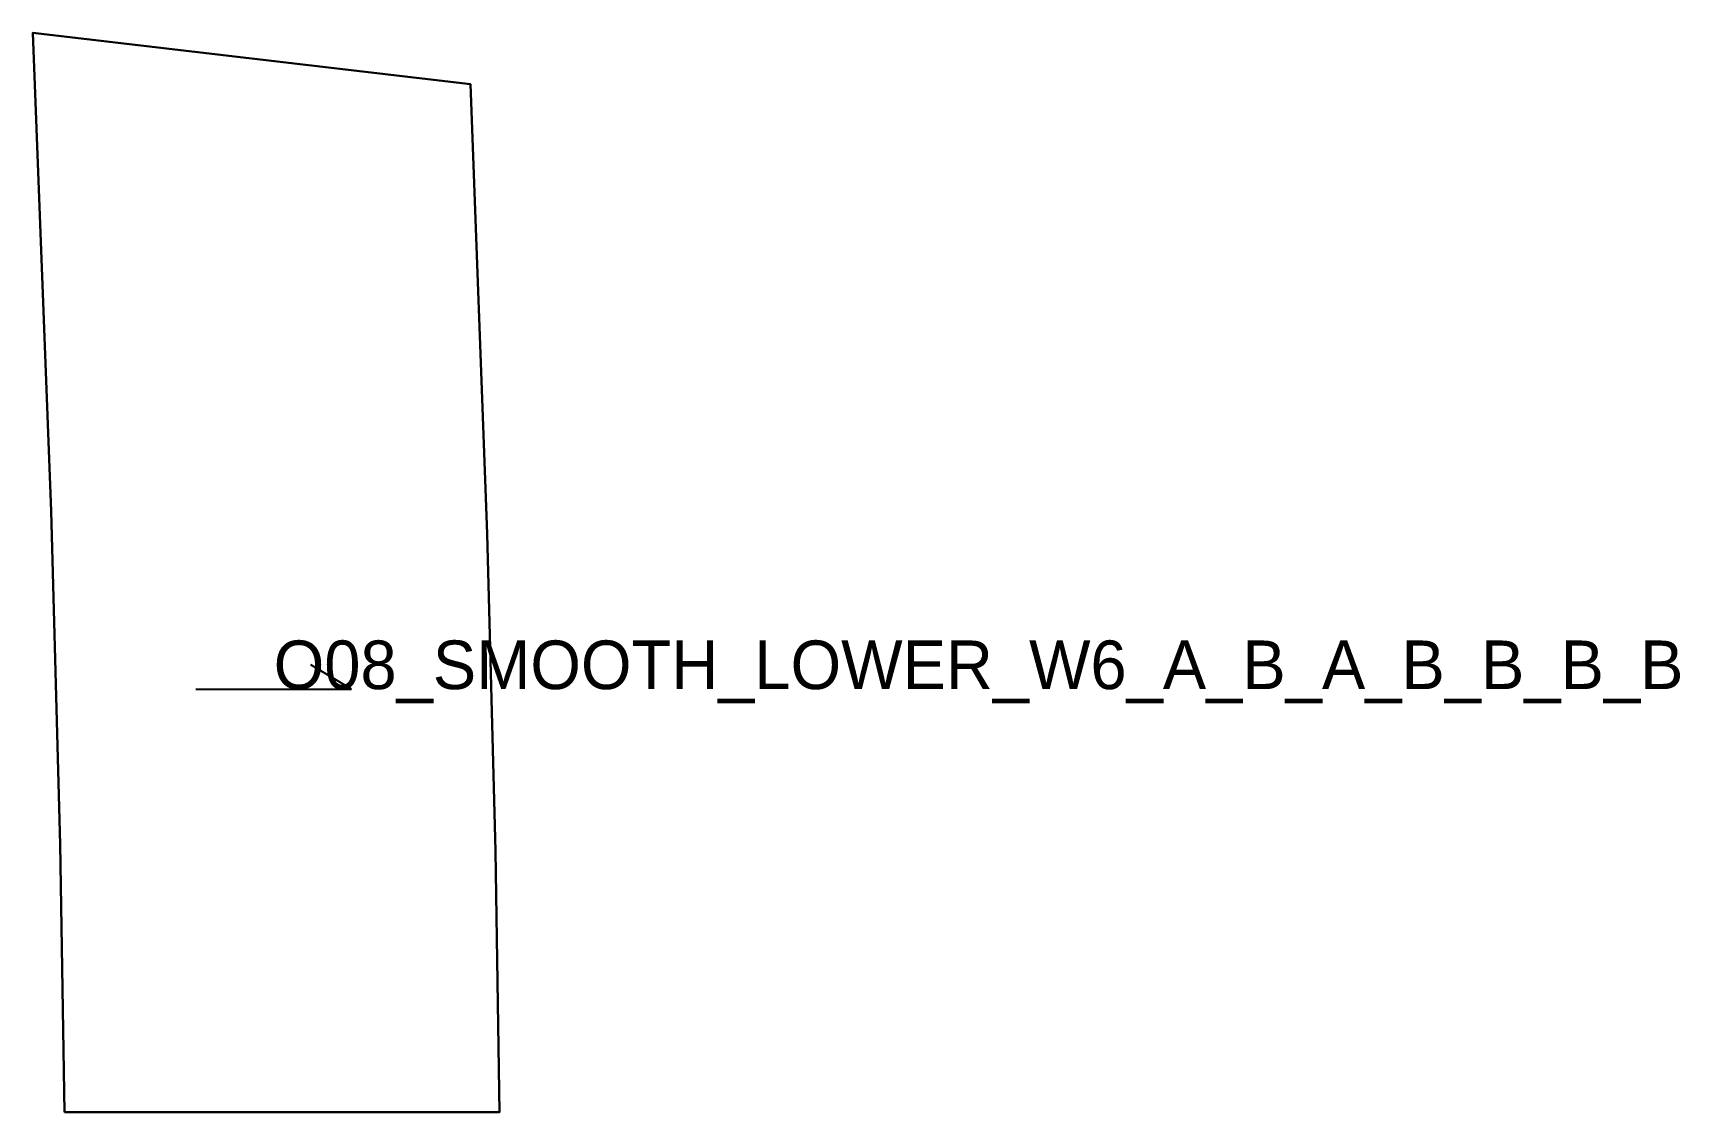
# Model space of a CAD drawing. Header units: millimetres. Extents: x -4 to 199, y 0 to 133.
import ezdxf

# ---------------------------------------------------------------- set-up
doc = ezdxf.new("R2010")
doc.units = ezdxf.units.MM
for name, color, linetype in [('CUT', 1, 'Continuous'), ('GRAIN', 3, 'Continuous'), ('LABEL', 7, 'Continuous'), ('SEW', 5, 'Continuous')]:
    doc.layers.add(name, color=color, linetype=linetype)

msp = doc.modelspace()

# ---------------------------------------------------------------- linework, layer by layer
at = {"layer": 'CUT'}
msp.add_lwpolyline([(0, 0), (-0.51, 33.01), (-1.64, 74.13), (-3.88, 133.16), (50.11, 126.83), (52.17, 71.37), (53.2, 32.2), (53.67, 0), (0, 0)], close=True, dxfattribs=at)
at = {"layer": 'GRAIN'}
for p, q in [((35.41, 52.19), (30.41, 55.19)), ((16.23, 52.19), (35.41, 52.19))]:
    msp.add_line(p, q, dxfattribs=at)
at = {"layer": 'SEW'}
msp.add_lwpolyline([(0, 0), (53.67, 0), (53.2, 32.2), (52.17, 71.37), (50.11, 126.83), (-3.88, 133.16), (-1.64, 74.13), (-0.51, 33.01)], close=True, dxfattribs=at)

# ---------------------------------------------------------------- texts
at = {"layer": 'LABEL'}
msp.add_text('O08_SMOOTH_LOWER_W6_A_B_A_B_B_B_B', height=6, dxfattribs=at).set_placement((25.82, 52.19))

doc.saveas('drawing.dxf')
